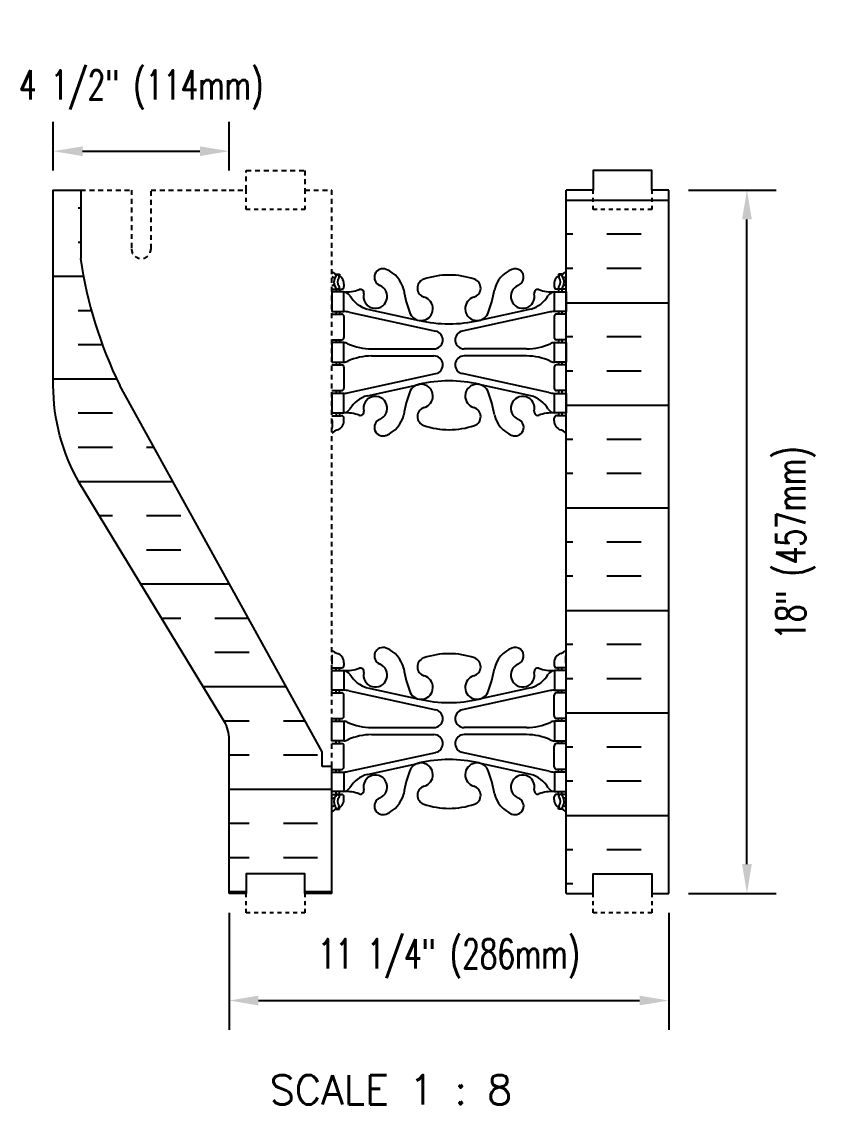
# Model space of a CAD drawing. Header units: inches. Extents: x 195 to 322, y 166 to 268.
# Drawn here: x 194.63 to 215.55, y 172.02 to 199.73 of the extents above; entities that cross this region are included whole.
import ezdxf

# ---------------------------------------------------------------- set-up
doc = ezdxf.new("R2010")
doc.units = ezdxf.units.IN
doc.header["$MEASUREMENT"] = 0
doc.linetypes.add('DASHED2', pattern=[0.375, 0.25, -0.125])
doc.linetypes.add('HIDDEN2', pattern=[0.1875, 0.125, -0.0625])
for name, color, linetype in [('HATCH', 12, 'Continuous'), ('Hidden2', 12, 'HIDDEN2'), ('line25', 2, 'Continuous'), ('LINE50', 5, 'Continuous'), ('LINE9', 9, 'Continuous'), ('TEXT', 4, 'Continuous'), ('Web_Edge', 9, 'Continuous')]:
    doc.layers.add(name, color=color, linetype=linetype)
doc.styles.add('DIM', font='romans.shx', dxfattribs={"width": 0.7})
doc.styles.add('ROMANS', font='romans.shx', dxfattribs={"height": 0.75})
doc.dimstyles.new('ext_8', dxfattribs={"dimscale": 8, "dimtxt": 0.09375, "dimasz": 0.09375, "dimexe": 0.09375, "dimexo": 0.0625, "dimgap": 0.0625, "dimtad": 1, "dimdec": 1, "dimzin": 3, "dimdsep": 46, "dimlunit": 4, "dimtxsty": 'DIM', "dimcen": 0.09, "dimdle": 0.09375, "dimclrt": 4, "dimadec": 0, "dimazin": 0, "dimtfac": 1, "dimtdec": 1, "dimtmove": 2, "dimatfit": 3, "dimfxl": 0, "dimfrac": 2, "dimtolj": 1, "dimtzin": 0, "dimarcsym": 0})

# ---------------------------------------------------------------- blocks, each defined once
blk = doc.blocks.new('*D21')
at = {"layer": 'Defpoints', "color": 0}
for p in [(199.94, 196.417), (195.44, 195.422), (199.94, 195.422)]:
    blk.add_point(p, dxfattribs=at)
at = {"layer": 'TEXT', "color": 0, "lineweight": -2}
for p, q in [((195.44, 195.922), (195.44, 197.167)), ((199.94, 195.922), (199.94, 197.167)), ((196.19, 196.417), (199.19, 196.417))]:
    blk.add_line(p, q, dxfattribs=at)
at = {"layer": 'TEXT', "color": 0}
for points in [[(196.19, 196.542), (196.19, 196.292), (195.44, 196.417)], [(199.19, 196.542), (199.19, 196.292), (199.94, 196.417)]]:
    blk.add_solid(points, dxfattribs=at)
at = {"layer": 'TEXT', "color": 4, "insert": (197.69, 197.988), "char_height": 0.75, "attachment_point": 5, "style": 'DIM'}
blk.add_mtext('\\A1;4 1/2" (114mm)', dxfattribs=at)
blk = doc.blocks.new('*D22')
at = {"layer": 'Defpoints', "color": 0}
for p in [(211.19, 195.422), (213.188, 195.422), (211.19, 177.422)]:
    blk.add_point(p, dxfattribs=at)
at = {"layer": 'TEXT', "color": 0, "lineweight": -2}
for p, q in [((211.69, 195.422), (213.938, 195.422)), ((213.188, 178.172), (213.188, 194.672)), ((211.69, 177.422), (213.938, 177.422))]:
    blk.add_line(p, q, dxfattribs=at)
at = {"layer": 'TEXT', "color": 0}
for points in [[(213.063, 194.672), (213.313, 194.672), (213.188, 195.422)], [(213.063, 178.172), (213.313, 178.172), (213.188, 177.422)]]:
    blk.add_solid(points, dxfattribs=at)
at = {"layer": 'TEXT', "color": 4, "insert": (214.433, 186.388), "char_height": 0.75, "attachment_point": 5, "rotation": 90, "style": 'DIM'}
blk.add_mtext('\\A1;18" (457mm)', dxfattribs=at)
blk = doc.blocks.new('*D23')
at = {"layer": 'Defpoints', "color": 0}
for p in [(199.94, 177.422), (211.19, 177.422), (211.19, 174.679)]:
    blk.add_point(p, dxfattribs=at)
at = {"layer": 'TEXT', "color": 0, "lineweight": -2}
for p, q in [((199.94, 176.922), (199.94, 173.929)), ((211.19, 176.922), (211.19, 173.929)), ((200.69, 174.679), (210.44, 174.679))]:
    blk.add_line(p, q, dxfattribs=at)
at = {"layer": 'TEXT', "color": 0}
for points in [[(200.69, 174.804), (200.69, 174.554), (199.94, 174.679)], [(210.44, 174.804), (210.44, 174.554), (211.19, 174.679)]]:
    blk.add_solid(points, dxfattribs=at)
at = {"layer": 'TEXT', "color": 4, "insert": (205.565, 175.751), "char_height": 0.75, "attachment_point": 5, "style": 'DIM'}
blk.add_mtext('\\A1;11 1/4" (286mm)', dxfattribs=at)
blk = doc.blocks.new('6 web')
at = {"layer": 'Web_Edge'}
for p, q in [((-2.89, 6.845), (-2.8, 6.845)), ((-2.8, 6.845), (-2.8, 6.803)), ((2.89, 6.845), (2.8, 6.845)), ((2.8, 6.845), (2.8, 6.803)), ((-3, 6.566), (-2.958, 6.566)), ((-3, 6.466), (-2.752, 6.466)), ((-2.89, 6.466), (-2.89, 6.396)), ((-2.8, 6.466), (-2.8, 6.396)), ((-2.69, 6.596), (-2.69, 6.529)), ((2.69, 6.596), (2.69, 6.529)), ((3, 6.466), (2.752, 6.466)), ((2.8, 6.466), (2.8, 6.396)), ((2.89, 6.466), (2.89, 6.396)), ((3, 6.566), (2.958, 6.566)), ((-3, 5.826), (-2.752, 5.826)), ((-2.89, 5.896), (-2.89, 5.826)), ((-2.8, 5.896), (-2.8, 5.826)), ((-2.551, 5.872), (-0.34, 5.391)), ((-2.09, 5.955), (-0.768, 5.665)), ((2.551, 5.872), (0.34, 5.391)), ((2.09, 5.955), (0.768, 5.665)), ((3, 5.826), (2.752, 5.826)), ((2.8, 5.896), (2.8, 5.826)), ((2.89, 5.896), (2.89, 5.826)), ((-2.69, 5.764), (-2.69, 5.229)), ((2.69, 5.764), (2.69, 5.229)), ((-3, 5.166), (-2.752, 5.166)), ((-2.89, 5.166), (-2.89, 5.096)), ((-2.8, 5.166), (-2.8, 5.096)), ((3, 5.166), (2.752, 5.166)), ((2.8, 5.166), (2.8, 5.096)), ((2.89, 5.166), (2.89, 5.096)), ((-1.985, 4.936), (-0.389, 4.936)), ((-1.985, 4.756), (-0.389, 4.756)), ((1.985, 4.936), (0.389, 4.936)), ((1.985, 4.756), (0.389, 4.756)), ((-3, 4.526), (-2.752, 4.526)), ((-2.89, 4.596), (-2.89, 4.526)), ((-2.8, 4.596), (-2.8, 4.526)), ((-2.69, 4.464), (-2.69, 3.929)), ((2.69, 4.464), (2.69, 3.929)), ((3, 4.526), (2.752, 4.526)), ((2.8, 4.596), (2.8, 4.526)), ((2.89, 4.596), (2.89, 4.526)), ((-2.551, 3.82), (-0.34, 4.302)), ((2.551, 3.82), (0.34, 4.302)), ((-2.09, 3.737), (-0.768, 4.028)), ((2.09, 3.737), (0.768, 4.028)), ((-3, 3.866), (-2.752, 3.866)), ((-2.89, 3.866), (-2.89, 3.796)), ((-2.8, 3.866), (-2.8, 3.796)), ((3, 3.866), (2.752, 3.866)), ((2.8, 3.866), (2.8, 3.796)), ((2.89, 3.866), (2.89, 3.796)), ((-3, 3.226), (-2.752, 3.226)), ((-2.99, 3.106), (-2.99, 2.92)), ((-2.89, 3.296), (-2.89, 3.226)), ((-2.8, 3.296), (-2.8, 3.226)), ((-2.69, 3.096), (-2.69, 3.164)), ((2.69, 3.096), (2.69, 3.164)), ((3, 3.226), (2.752, 3.226)), ((2.8, 3.296), (2.8, 3.226)), ((2.89, 3.296), (2.89, 3.226)), ((2.99, 3.106), (2.99, 2.92)), ((-2.99, -3.106), (-2.99, -2.92)), ((2.99, -3.106), (2.99, -2.92)), ((-3, -3.226), (-2.752, -3.226)), ((-2.89, -3.296), (-2.89, -3.226)), ((-2.8, -3.296), (-2.8, -3.226)), ((-2.69, -3.096), (-2.69, -3.164)), ((2.69, -3.096), (2.69, -3.164)), ((3, -3.226), (2.752, -3.226)), ((2.8, -3.296), (2.8, -3.226)), ((2.89, -3.296), (2.89, -3.226)), ((-3, -3.866), (-2.752, -3.866)), ((-2.89, -3.866), (-2.89, -3.796)), ((-2.8, -3.866), (-2.8, -3.796)), ((-2.551, -3.82), (-0.34, -4.302)), ((-2.09, -3.737), (-0.768, -4.028)), ((2.551, -3.82), (0.34, -4.302)), ((2.09, -3.737), (0.768, -4.028)), ((3, -3.866), (2.752, -3.866)), ((2.8, -3.866), (2.8, -3.796)), ((2.89, -3.866), (2.89, -3.796)), ((-2.69, -4.464), (-2.69, -3.929)), ((2.69, -4.464), (2.69, -3.929)), ((-3, -4.526), (-2.752, -4.526)), ((-2.89, -4.596), (-2.89, -4.526)), ((-2.8, -4.596), (-2.8, -4.526)), ((3, -4.526), (2.752, -4.526)), ((2.8, -4.596), (2.8, -4.526)), ((2.89, -4.596), (2.89, -4.526)), ((-1.985, -4.756), (-0.389, -4.756)), ((-1.985, -4.936), (-0.389, -4.936)), ((1.985, -4.756), (0.389, -4.756)), ((1.985, -4.936), (0.389, -4.936)), ((-3, -5.166), (-2.752, -5.166)), ((-2.89, -5.166), (-2.89, -5.096)), ((-2.8, -5.166), (-2.8, -5.096)), ((-2.69, -5.764), (-2.69, -5.229)), ((2.69, -5.764), (2.69, -5.229)), ((3, -5.166), (2.752, -5.166)), ((2.8, -5.166), (2.8, -5.096)), ((2.89, -5.166), (2.89, -5.096)), ((-2.551, -5.872), (-0.34, -5.391)), ((2.551, -5.872), (0.34, -5.391)), ((-2.09, -5.955), (-0.768, -5.665)), ((2.09, -5.955), (0.768, -5.665)), ((-3, -5.826), (-2.752, -5.826)), ((-2.89, -5.896), (-2.89, -5.826)), ((-2.8, -5.896), (-2.8, -5.826)), ((3, -5.826), (2.752, -5.826)), ((2.8, -5.896), (2.8, -5.826)), ((2.89, -5.896), (2.89, -5.826)), ((-3, -6.466), (-2.752, -6.466)), ((-3, -6.566), (-2.958, -6.566)), ((-2.89, -6.466), (-2.89, -6.396)), ((-2.8, -6.466), (-2.8, -6.396)), ((-2.69, -6.596), (-2.69, -6.529)), ((2.69, -6.596), (2.69, -6.529)), ((3, -6.466), (2.752, -6.466)), ((2.8, -6.466), (2.8, -6.396)), ((2.89, -6.466), (2.89, -6.396)), ((3, -6.566), (2.958, -6.566)), ((-2.89, -6.845), (-2.8, -6.845)), ((-2.8, -6.845), (-2.8, -6.803)), ((2.8, -6.845), (2.8, -6.803)), ((2.89, -6.845), (2.8, -6.845))]:
    blk.add_line(p, q, dxfattribs=at)
for points in [[(-2.995, 5.896), (-2.695, 5.896), (-2.695, 6.396), (-2.995, 6.396)], [(2.995, 5.896), (2.695, 5.896), (2.695, 6.396), (2.995, 6.396)], [(-2.995, 4.596), (-2.695, 4.596), (-2.695, 5.096), (-2.995, 5.096)], [(2.995, 4.596), (2.695, 4.596), (2.695, 5.096), (2.995, 5.096)], [(-2.995, 3.296), (-2.695, 3.296), (-2.695, 3.796), (-2.995, 3.796)], [(2.995, 3.296), (2.695, 3.296), (2.695, 3.796), (2.995, 3.796)], [(-2.995, -3.296), (-2.695, -3.296), (-2.695, -3.796), (-2.995, -3.796)], [(2.995, -3.296), (2.695, -3.296), (2.695, -3.796), (2.995, -3.796)], [(-2.995, -4.596), (-2.695, -4.596), (-2.695, -5.096), (-2.995, -5.096)], [(2.995, -4.596), (2.695, -4.596), (2.695, -5.096), (2.995, -5.096)], [(-2.995, -5.896), (-2.695, -5.896), (-2.695, -6.396), (-2.995, -6.396)], [(2.995, -5.896), (2.695, -5.896), (2.695, -6.396), (2.995, -6.396)]]:
    blk.add_lwpolyline(points, close=True, dxfattribs=at)
for centre, radius, start, end in [((-1.69, 6.766), 0.22, 68.1963, 248.1963), ((-1.885, 6.278), 0.745, 13.2652, 68.1963), ((1.885, 6.278), 0.745, 111.8037, 166.7348), ((1.69, 6.766), 0.22, 291.8037, 111.8037), ((-2.69, 7.303), 0.5, 231.6833, 250.5288), ((-2.69, 7.303), 0.6, 238.8907, 245.0748), ((-2.696, 6.651), 0.25, 140.1145, 222.4609), ((-2.951, 6.741), 0.02, 340.7916, 65.0748), ((-2.854, 6.782), 0.045, 319.1879, 141.448), ((-2.94, 6.596), 0.25, 0, 70.5288), ((-2.696, 6.651), 0.16, 140.0001, 222.4609), ((-0.571, 6.49), 0.24, 108.923, 254.2747), ((0, 4.825), 2, 90, 108.923), ((0, 4.825), 2, 71.077, 90), ((0.571, 6.49), 0.24, 285.7253, 71.077), ((2.94, 6.596), 0.25, 109.4712, 180), ((2.854, 6.782), 0.045, 38.552, 220.8121), ((2.696, 6.651), 0.16, 317.5391, 39.9999), ((2.69, 7.303), 0.5, 289.4712, 308.3167), ((2.696, 6.651), 0.25, 317.5391, 39.8855), ((2.951, 6.741), 0.02, 114.9252, 199.2084), ((2.69, 7.303), 0.6, 294.9252, 301.1093), ((-2.958, 6.586), 0.02, 270, 14.1541), ((-2.848, 6.512), 0.045, 222.4609, 42.4609), ((-2.752, 6.529), 0.0625, 270, 0), ((-2.639, 7.395), 1, 266.7879, 289.9067), ((-2.738, 6.15), 0.25, 37.2777, 80.0823), ((-2.269, 6.369), 0.09, 346.6795, 108.8651), ((-1.885, 6.278), 0.305, 166.6795, 68.1963), ((1.803, 6.92), 3, 189.0273, 201.1984), ((-1.803, 6.92), 3, 338.8016, 350.9727), ((1.885, 6.278), 0.305, 111.8037, 13.3205), ((2.269, 6.369), 0.09, 71.1349, 193.3205), ((2.639, 7.395), 1, 250.0933, 273.2121), ((2.738, 6.15), 0.25, 99.9177, 142.7223), ((2.752, 6.529), 0.0625, 180, 270), ((2.848, 6.512), 0.045, 137.5391, 317.5391), ((2.958, 6.586), 0.02, 165.8459, 270), ((-1.891, 6.678), 0.75, 210.155, 254.5838), ((-0.718, 5.966), 0.305, 205.3782, 74.2747), ((0.718, 5.966), 0.305, 105.7253, 334.6218), ((1.891, 6.678), 0.75, 285.4162, 329.845), ((-2.752, 5.764), 0.0625, 0, 90), ((-2.786, 4.9), 1, 76.4291, 84.7991), ((2.786, 4.9), 1, 95.2009, 103.5709), ((2.752, 5.764), 0.0625, 90, 180), ((0, 8.932), 3.356, 256.7692, 270), ((0, 8.932), 3.356, 270, 283.2308), ((-0.389, 5.166), 0.23, 270, 77.6055), ((0.389, 5.166), 0.23, 102.3945, 270), ((-2.752, 5.229), 0.0625, 270, 0), ((-2.699, 4.877), 0.219, 60.4937, 88.92), ((-1.955, 6.536), 1.6, 246.5673, 268.9203), ((1.955, 6.536), 1.6, 271.0797, 293.4327), ((2.699, 4.877), 0.219, 91.08, 119.5063), ((2.752, 5.229), 0.0625, 180, 270), ((-1.955, 3.156), 1.6, 91.0797, 113.4327), ((-1.955, 3.156), 1.6, 91.0797, 113.4327), ((-0.389, 4.526), 0.23, 282.3945, 90), ((0.389, 4.526), 0.23, 90, 257.6055), ((1.955, 3.156), 1.6, 66.5673, 88.9203), ((1.955, 3.156), 1.6, 66.5673, 88.9203), ((-2.752, 4.464), 0.0625, 0, 90), ((-2.699, 4.815), 0.219, 271.08, 299.5063), ((-2.699, 4.815), 0.219, 271.08, 299.5063), ((2.699, 4.815), 0.219, 240.4937, 268.92), ((2.699, 4.815), 0.219, 240.4937, 268.92), ((2.752, 4.464), 0.0625, 90, 180), ((-2.752, 3.929), 0.0625, 270, 0), ((-0.718, 3.727), 0.305, 285.7253, 154.6218), ((0, 0.761), 3.356, 90, 103.2308), ((0, 0.761), 3.356, 76.7692, 90), ((0.718, 3.727), 0.305, 25.3782, 254.2747), ((2.752, 3.929), 0.0625, 180, 270), ((-2.786, 4.792), 1, 275.2009, 283.5709), ((-1.891, 3.014), 0.75, 105.4162, 149.845), ((-1.885, 3.414), 0.305, 291.8037, 193.3205), ((1.803, 2.773), 3, 158.8016, 170.9727), ((-1.803, 2.773), 3, 9.0273, 21.1984), ((1.885, 3.414), 0.305, 346.6795, 248.1963), ((1.891, 3.014), 0.75, 30.155, 74.5838), ((2.786, 4.792), 1, 256.4291, 264.7991), ((-2.738, 3.542), 0.25, 279.9177, 322.7223), ((-2.269, 3.323), 0.09, 251.1349, 13.3205), ((-0.571, 3.202), 0.24, 105.7253, 251.077), ((0.571, 3.202), 0.24, 288.923, 74.2747), ((2.269, 3.323), 0.09, 166.6795, 288.8651), ((2.738, 3.542), 0.25, 217.2777, 260.0823), ((-3.01, 3.106), 0.02, 0, 60.012), ((-2.94, 3.096), 0.25, 289.4712, 360), ((-2.752, 3.164), 0.0625, 360, 90), ((-2.639, 2.298), 1, 70.0933, 93.2121), ((-1.69, 2.927), 0.22, 111.8037, 291.8037), ((-1.885, 3.414), 0.745, 291.8037, 346.7348), ((1.885, 3.414), 0.745, 193.2652, 248.1963), ((1.69, 2.927), 0.22, 248.1963, 68.1963), ((2.639, 2.298), 1, 86.7879, 109.9067), ((2.752, 3.164), 0.0625, 90, 180), ((2.94, 3.096), 0.25, 180, 250.5288), ((3.01, 3.106), 0.02, 119.988, 180), ((-3.01, 2.92), 0.02, 301.073, 0), ((-2.69, 2.389), 0.6, 121.073, 121.1093), ((-2.69, 2.389), 0.5, 109.4712, 128.3167), ((0, 4.867), 2, 251.077, 270), ((0, 4.867), 2, 270, 288.923), ((2.69, 2.389), 0.5, 51.6833, 70.5288), ((3.01, 2.92), 0.02, 180, 238.927), ((2.69, 2.389), 0.6, 58.8907, 58.927), ((-1.69, -2.927), 0.22, 68.1963, 248.1963), ((-1.885, -3.414), 0.745, 13.2652, 68.1963), ((1.885, -3.414), 0.745, 111.8037, 166.7348), ((1.69, -2.927), 0.22, 291.8037, 111.8037), ((-2.69, -2.389), 0.5, 231.6833, 250.5288), ((-2.69, -2.389), 0.6, 238.8907, 238.927), ((-3.01, -2.92), 0.02, 360, 58.927), ((-2.94, -3.096), 0.25, 0, 70.5288), ((-0.571, -3.202), 0.24, 108.923, 254.2747), ((0, -4.867), 2, 90, 108.923), ((0, -4.867), 2, 71.077, 90), ((0.571, -3.202), 0.24, 285.7253, 71.077), ((2.94, -3.096), 0.25, 109.4712, 180), ((2.69, -2.389), 0.5, 289.4712, 308.3167), ((3.01, -2.92), 0.02, 121.073, 180), ((2.69, -2.389), 0.6, 301.073, 301.1093), ((-3.01, -3.106), 0.02, 299.988, 360), ((-2.752, -3.164), 0.0625, 270, 0), ((-2.639, -2.298), 1, 266.7879, 289.9067), ((-2.738, -3.542), 0.25, 37.2777, 80.0823), ((-2.269, -3.323), 0.09, 346.6795, 108.8651), ((-1.885, -3.414), 0.305, 166.6795, 68.1963), ((1.803, -2.773), 3, 189.0273, 201.1984), ((-1.803, -2.773), 3, 338.8016, 350.9727), ((1.885, -3.414), 0.305, 111.8037, 13.3205), ((2.269, -3.323), 0.09, 71.1349, 193.3205), ((2.639, -2.298), 1, 250.0933, 273.2121), ((2.738, -3.542), 0.25, 99.9177, 142.7223), ((2.752, -3.164), 0.0625, 180, 270), ((3.01, -3.106), 0.02, 180, 240.012), ((-1.891, -3.014), 0.75, 210.155, 254.5838), ((-0.718, -3.727), 0.305, 205.3782, 74.2747), ((0.718, -3.727), 0.305, 105.7253, 334.6218), ((1.891, -3.014), 0.75, 285.4162, 329.845), ((-2.752, -3.929), 0.0625, 0, 90), ((-2.786, -4.792), 1, 76.4291, 84.7991), ((2.786, -4.792), 1, 95.2009, 103.5709), ((2.752, -3.929), 0.0625, 90, 180), ((0, -0.761), 3.356, 256.7692, 270), ((0, -0.761), 3.356, 270, 283.2308), ((-0.389, -4.526), 0.23, 270, 77.6055), ((0.389, -4.526), 0.23, 102.3945, 270), ((-2.752, -4.464), 0.0625, 270, 0), ((-2.699, -4.815), 0.219, 60.4937, 88.92), ((-2.699, -4.815), 0.219, 60.4937, 88.92), ((-1.955, -3.156), 1.6, 246.5673, 268.9203), ((-1.955, -3.156), 1.6, 246.5673, 268.9203), ((1.955, -3.156), 1.6, 271.0797, 293.4327), ((1.955, -3.156), 1.6, 271.0797, 293.4327), ((2.699, -4.815), 0.219, 91.08, 119.5063), ((2.699, -4.815), 0.219, 91.08, 119.5063), ((2.752, -4.464), 0.0625, 180, 270), ((-1.955, -6.536), 1.6, 91.0797, 113.4327), ((-0.389, -5.166), 0.23, 282.3945, 90), ((0.389, -5.166), 0.23, 90, 257.6055), ((1.955, -6.536), 1.6, 66.5673, 88.9203), ((-2.752, -5.229), 0.0625, 0, 90), ((-2.699, -4.877), 0.219, 271.08, 299.5063), ((2.699, -4.877), 0.219, 240.4937, 268.92), ((2.752, -5.229), 0.0625, 90, 180), ((-2.752, -5.764), 0.0625, 270, 0), ((-0.718, -5.966), 0.305, 285.7253, 154.6218), ((0, -8.932), 3.356, 90, 103.2308), ((0, -8.932), 3.356, 76.7692, 90), ((0.718, -5.966), 0.305, 25.3782, 254.2747), ((2.752, -5.764), 0.0625, 180, 270), ((-2.786, -4.9), 1, 275.2009, 283.5709), ((-1.891, -6.678), 0.75, 105.4162, 149.845), ((-1.885, -6.278), 0.305, 291.8037, 193.3205), ((1.803, -6.92), 3, 158.8016, 170.9727), ((-1.803, -6.92), 3, 9.0273, 21.1984), ((1.885, -6.278), 0.305, 346.6795, 248.1963), ((1.891, -6.678), 0.75, 30.155, 74.5838), ((2.786, -4.9), 1, 256.4291, 264.7991), ((-2.738, -6.15), 0.25, 279.9177, 322.7223), ((-2.269, -6.369), 0.09, 251.1349, 13.3205), ((-0.571, -6.49), 0.24, 105.7253, 251.077), ((0.571, -6.49), 0.24, 288.923, 74.2747), ((2.269, -6.369), 0.09, 166.6795, 288.8651), ((2.738, -6.15), 0.25, 217.2777, 260.0823), ((-2.958, -6.586), 0.02, 345.8459, 90), ((-2.696, -6.651), 0.25, 137.5391, 219.8855), ((-2.848, -6.512), 0.045, 317.5391, 137.5391), ((-2.94, -6.596), 0.25, 289.4712, 360), ((-2.696, -6.651), 0.16, 137.5391, 219.9999), ((-2.752, -6.529), 0.0625, 360, 90), ((-2.639, -7.395), 1, 70.0933, 93.2121), ((-1.69, -6.766), 0.22, 111.8037, 291.8037), ((-1.885, -6.278), 0.745, 291.8037, 346.7348), ((1.885, -6.278), 0.745, 193.2652, 248.1963), ((1.69, -6.766), 0.22, 248.1963, 68.1963), ((2.639, -7.395), 1, 86.7879, 109.9067), ((2.752, -6.529), 0.0625, 90, 180), ((2.94, -6.596), 0.25, 180, 250.5288), ((2.848, -6.512), 0.045, 42.4609, 222.4609), ((2.696, -6.651), 0.16, 320.0001, 42.4609), ((2.696, -6.651), 0.25, 320.1145, 42.4609), ((2.958, -6.586), 0.02, 90, 194.1541), ((-2.69, -7.303), 0.6, 114.9252, 121.1093), ((-2.69, -7.303), 0.5, 109.4712, 128.3167), ((-2.951, -6.741), 0.02, 294.9252, 19.2084), ((-2.854, -6.782), 0.045, 218.552, 40.8121), ((0, -4.825), 2, 251.077, 270), ((0, -4.825), 2, 270, 288.923), ((2.854, -6.782), 0.045, 139.1879, 321.448), ((2.69, -7.303), 0.5, 51.6833, 70.5288), ((2.951, -6.741), 0.02, 160.7916, 245.0748), ((2.69, -7.303), 0.6, 58.8907, 65.0748)]:
    blk.add_arc(centre, radius, start, end, dxfattribs=at)

msp = doc.modelspace()

# ---------------------------------------------------------------- hatches: boundary and pattern name
at = {"layer": 'HATCH'}
h = msp.add_hatch(dxfattribs=at)
h.set_pattern_fill('INSUL', color=256, scale=7, style=0)
h.set_pattern_definition([(180, (3134.7268, -219.5871), (0, 2.625), []), (180, (3134.7268, -218.7121), (0, 2.625), [0.875, -0.875]), (180, (3134.7268, -217.8371), (0, 2.625), [0.875, -0.875])])
h.paths.add_polyline_path([(211.19, 177.422), (210.753, 177.422), (210.753, 177.922), (209.253, 177.922), (209.253, 177.422), (208.565, 177.422), (208.565, 195.422), (209.253, 195.422), (209.253, 195.922), (210.753, 195.922), (210.753, 195.422), (211.19, 195.422)])
h = msp.add_hatch(dxfattribs=at)
h.set_pattern_fill('INSUL', color=256, scale=7, style=0)
h.set_pattern_definition([(0, (-2799.9256, -245.16), (0, 2.625), []), (0, (-2799.9256, -244.285), (0, 2.625), [0.875, -0.875]), (0, (-2799.9256, -243.41), (0, 2.625), [0.875, -0.875])])
h.paths.add_polyline_path([(197.14, 190.422, -0.079579), (196.14, 193.672), (196.14, 195.422), (195.44, 195.422), (195.44, 190.422, 0.131652), (196.11, 187.922), (199.848, 181.772, -0.10438), (199.94, 181.297), (199.94, 177.422), (200.378, 177.422), (200.378, 177.922), (201.878, 177.922), (201.878, 177.422), (202.565, 177.422), (202.565, 180.672), (202.315, 180.672), (202.315, 181.047)])

# ---------------------------------------------------------------- linework, layer by layer
at = {"layer": 'Hidden2'}
for p, q in [((196.14, 195.422), (197.44, 195.422)), ((197.44, 195.422), (197.44, 193.922)), ((197.94, 193.922), (197.94, 195.422)), ((197.94, 195.422), (199.94, 195.422)), ((202.565, 180.672), (202.565, 195.422))]:
    msp.add_line(p, q, dxfattribs=at)
msp.add_lwpolyline([(199.94, 195.422), (200.378, 195.422), (200.378, 195.922), (201.878, 195.922), (201.878, 195.422), (202.565, 195.422)], dxfattribs=at)
msp.add_arc((197.69, 193.922), 0.25, 180, 0, dxfattribs=at)
at = {"layer": 'line25'}
for p, q in [((196.14, 195.422), (196.14, 193.672)), ((208.565, 177.422), (208.565, 195.422)), ((202.315, 181.047), (197.14, 190.422)), ((202.315, 180.672), (202.315, 181.047)), ((202.565, 180.672), (202.315, 180.672)), ((202.565, 177.422), (202.565, 180.672))]:
    msp.add_line(p, q, dxfattribs=at)
msp.add_arc((206.785, 195.169), 10.75, 188.0028, 206.2026, dxfattribs=at)
at = {"layer": 'LINE50'}
msp.add_line((211.19, 177.422), (211.19, 195.422), dxfattribs=at)
for points in [[(211.19, 195.422), (210.753, 195.422), (210.753, 195.922), (209.253, 195.922), (209.253, 195.422), (208.565, 195.422)], [(202.565, 177.422), (201.878, 177.422), (201.878, 177.922), (200.378, 177.922), (200.378, 177.422), (199.94, 177.422)], [(208.565, 177.422), (209.253, 177.422), (209.253, 177.922), (210.753, 177.922), (210.753, 177.422), (211.19, 177.422)]]:
    msp.add_lwpolyline(points, dxfattribs=at)
msp.add_lwpolyline([(199.94, 177.422), (199.94, 181.297, 0.10438), (199.848, 181.772), (196.11, 187.922, -0.131652), (195.44, 190.422), (195.44, 195.422), (196.14, 195.422)], format="xyb", dxfattribs=at)
at = {"layer": 'LINE9', "linetype": 'DASHED2', "ltscale": 0.15}
for points in [[(201.878, 195.422), (201.878, 195.422), (201.878, 194.922), (200.378, 194.922), (200.378, 195.422), (200.378, 195.422)], [(210.753, 195.422), (210.753, 195.422), (210.753, 194.922), (209.253, 194.922), (209.253, 195.422), (209.253, 195.422)], [(201.878, 177.422), (201.878, 177.422), (201.878, 176.922), (200.378, 176.922), (200.378, 177.422), (200.378, 177.422)], [(210.753, 177.422), (210.753, 177.422), (210.753, 176.922), (209.253, 176.922), (209.253, 177.422), (209.253, 177.422)]]:
    msp.add_lwpolyline(points, dxfattribs=at)

# ---------------------------------------------------------------- block references
at = {"layer": 'line25'}
msp.add_blockref('6 web', (205.565, 186.422), dxfattribs=at)

# ---------------------------------------------------------------- texts
at = {"layer": 'TEXT', "insert": (200.976, 172.772), "char_height": 0.75, "width": 18.76975, "attachment_point": 1, "style": 'ROMANS'}
msp.add_mtext('SCALE 1 : 8', dxfattribs=at)

# ---------------------------------------------------------------- dimensions: what is measured, and where the dimension line sits
at = {"layer": 'TEXT'}
dim = msp.add_linear_dim(base=(199.94, 196.417), p1=(195.44, 195.422), p2=(199.94, 195.422), text='4 1/2" (114mm)', dimstyle='ext_8', dxfattribs=at)
dim.commit()
dim.dimension.update_dxf_attribs({"geometry": '*D21', "text_midpoint": (197.69, 197.988), "dimtype": 160})
dim = msp.add_linear_dim(base=(213.188, 195.422), p1=(211.19, 177.422), p2=(211.19, 195.422), angle=90, text='18" (457mm)', dimstyle='ext_8', dxfattribs=at)
dim.commit()
dim.dimension.update_dxf_attribs({"geometry": '*D22', "text_midpoint": (214.433, 186.388), "dimtype": 160})
dim = msp.add_linear_dim(base=(211.19, 174.679), p1=(199.94, 177.422), p2=(211.19, 177.422), text='11 1/4" (286mm)', dimstyle='ext_8', dxfattribs=at)
dim.commit()
dim.dimension.update_dxf_attribs({"geometry": '*D23', "text_midpoint": (205.565, 175.751)})

doc.saveas('drawing.dxf')
